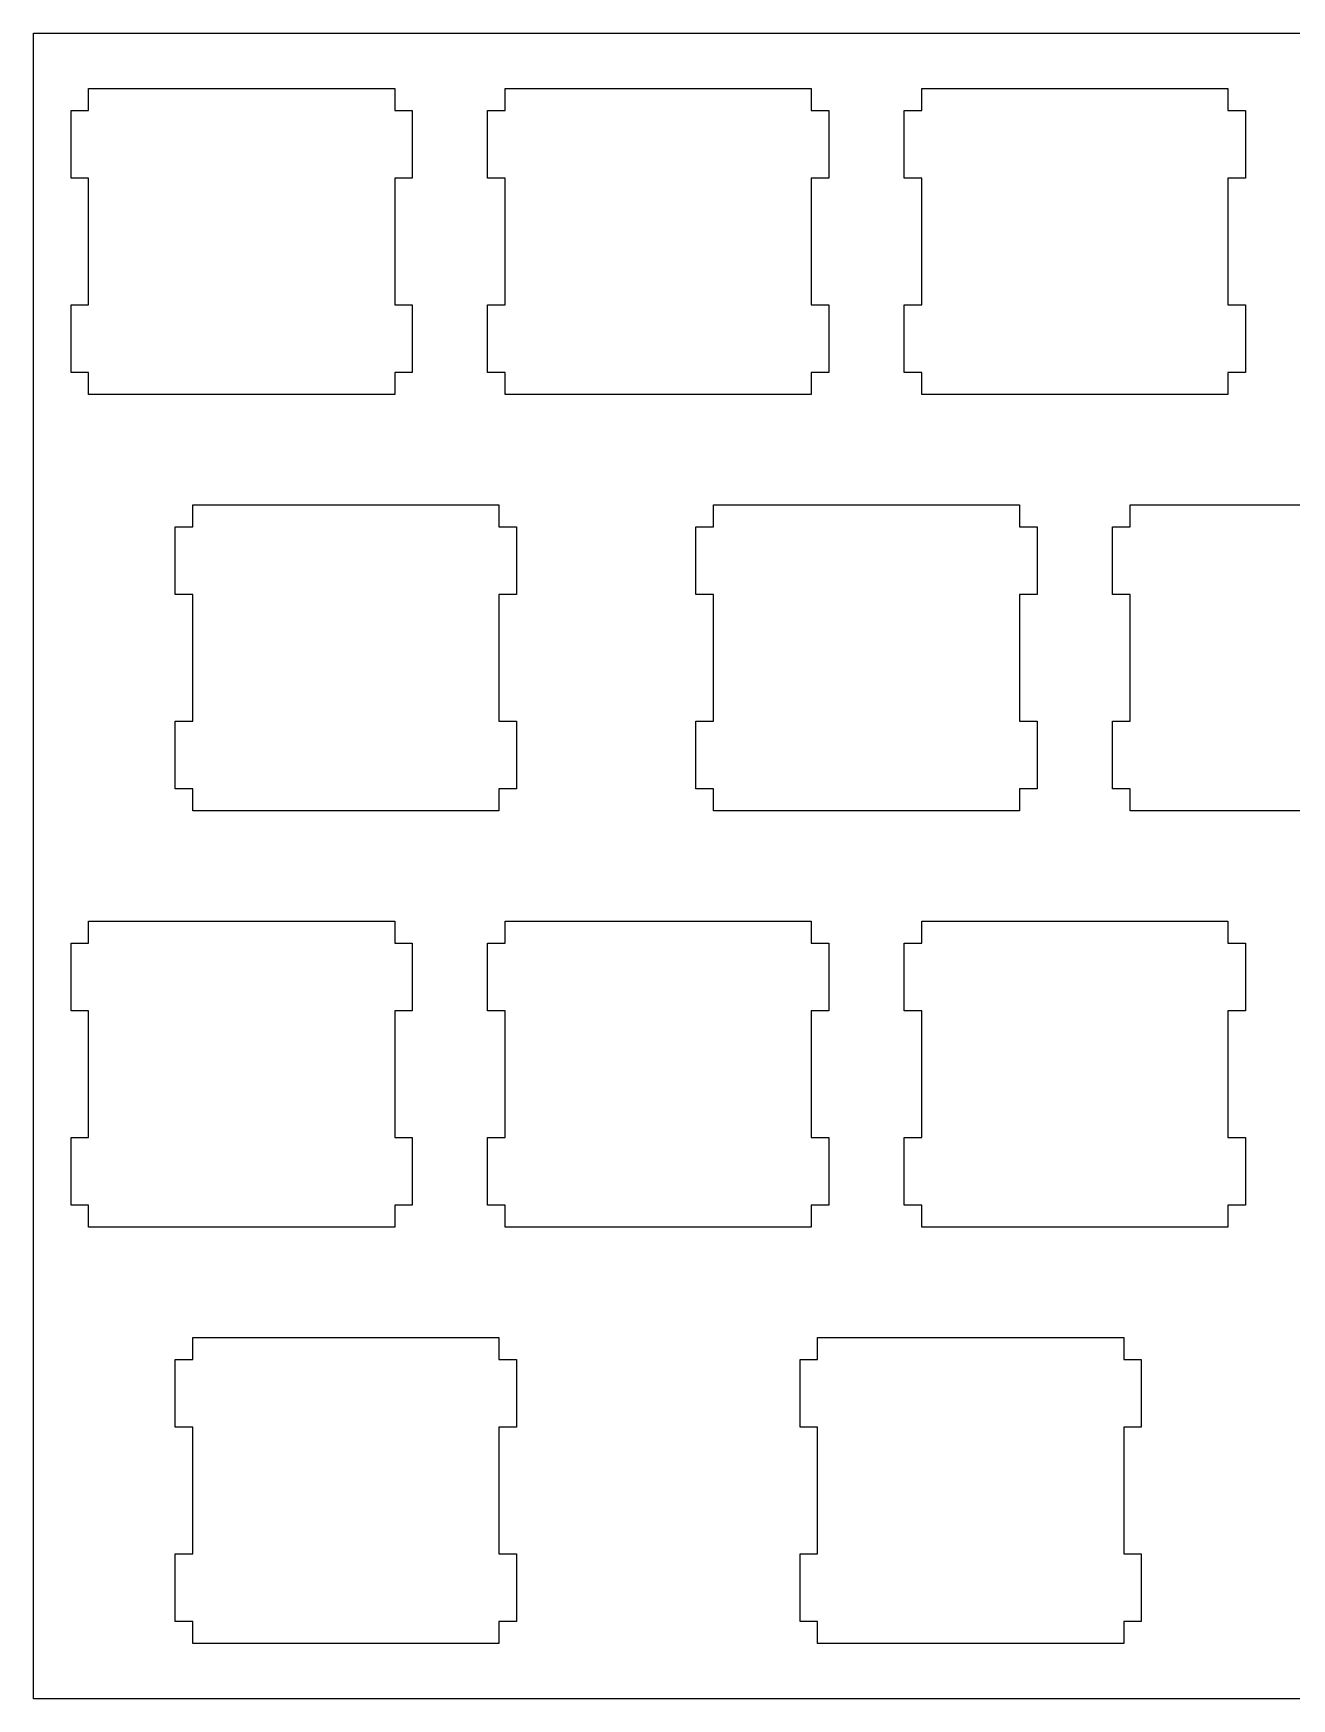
# Model space of a CAD drawing. Header units: inches. Extents: x 186 to 415, y 149 to 226.
# Drawn here: x 186.2 to 243.7, y 149.4 to 225.6 of the extents above; entities that cross this region are included whole.
import ezdxf

# ---------------------------------------------------------------- set-up
doc = ezdxf.new("R2010")
doc.units = ezdxf.units.IN
doc.header["$MEASUREMENT"] = 0

# ---------------------------------------------------------------- blocks, each defined once
blk = doc.blocks.new('block 2')
at = {"color": 7, "lineweight": 25}
blk.add_lwpolyline([(186.2, 225.6), (414.8, 225.6)], dxfattribs=at)
blk = doc.blocks.new('block 4')
at = {"color": 7, "lineweight": 25}
blk.add_lwpolyline([(414.8, 149.4), (186.2, 149.4)], dxfattribs=at)
blk = doc.blocks.new('block 5')
at = {"color": 7, "lineweight": 25}
blk.add_lwpolyline([(186.2, 149.4), (186.2, 225.6)], dxfattribs=at)
blk = doc.blocks.new('block 6')
at = {"color": 7, "lineweight": 25}
blk.add_lwpolyline([(202.726, 210.075), (202.726, 209.075)], dxfattribs=at)
blk = doc.blocks.new('block 7')
at = {"color": 7, "lineweight": 25}
blk.add_lwpolyline([(202.726, 209.075), (188.725, 209.075)], dxfattribs=at)
blk = doc.blocks.new('block 8')
at = {"color": 7, "lineweight": 25}
blk.add_lwpolyline([(188.725, 209.075), (188.725, 210.075)], dxfattribs=at)
blk = doc.blocks.new('block 9')
at = {"color": 7, "lineweight": 25}
blk.add_lwpolyline([(188.725, 210.075), (187.925, 210.075)], dxfattribs=at)
blk = doc.blocks.new('block 10')
at = {"color": 7, "lineweight": 25}
blk.add_lwpolyline([(187.925, 210.075), (187.925, 213.176)], dxfattribs=at)
blk = doc.blocks.new('block 11')
at = {"color": 7, "lineweight": 25}
blk.add_lwpolyline([(187.925, 213.176), (188.725, 213.176)], dxfattribs=at)
blk = doc.blocks.new('block 12')
at = {"color": 7, "lineweight": 25}
blk.add_lwpolyline([(188.725, 213.176), (188.725, 218.975)], dxfattribs=at)
blk = doc.blocks.new('block 13')
at = {"color": 7, "lineweight": 25}
blk.add_lwpolyline([(188.725, 218.975), (187.925, 218.975)], dxfattribs=at)
blk = doc.blocks.new('block 14')
at = {"color": 7, "lineweight": 25}
blk.add_lwpolyline([(187.925, 218.975), (187.925, 222.075)], dxfattribs=at)
blk = doc.blocks.new('block 15')
at = {"color": 7, "lineweight": 25}
blk.add_lwpolyline([(187.925, 222.075), (188.725, 222.075)], dxfattribs=at)
blk = doc.blocks.new('block 16')
at = {"color": 7, "lineweight": 25}
blk.add_lwpolyline([(188.725, 222.075), (188.725, 223.076)], dxfattribs=at)
blk = doc.blocks.new('block 17')
at = {"color": 7, "lineweight": 25}
blk.add_lwpolyline([(188.725, 223.076), (202.726, 223.076)], dxfattribs=at)
blk = doc.blocks.new('block 18')
at = {"color": 7, "lineweight": 25}
blk.add_lwpolyline([(202.726, 223.076), (202.726, 222.075)], dxfattribs=at)
blk = doc.blocks.new('block 19')
at = {"color": 7, "lineweight": 25}
blk.add_lwpolyline([(202.726, 222.075), (203.524, 222.075)], dxfattribs=at)
blk = doc.blocks.new('block 20')
at = {"color": 7, "lineweight": 25}
blk.add_lwpolyline([(203.524, 222.075), (203.524, 218.975)], dxfattribs=at)
blk = doc.blocks.new('block 21')
at = {"color": 7, "lineweight": 25}
blk.add_lwpolyline([(203.524, 218.975), (202.726, 218.975)], dxfattribs=at)
blk = doc.blocks.new('block 22')
at = {"color": 7, "lineweight": 25}
blk.add_lwpolyline([(202.726, 218.975), (202.726, 213.176)], dxfattribs=at)
blk = doc.blocks.new('block 23')
at = {"color": 7, "lineweight": 25}
blk.add_lwpolyline([(202.726, 213.176), (203.524, 213.176)], dxfattribs=at)
blk = doc.blocks.new('block 24')
at = {"color": 7, "lineweight": 25}
blk.add_lwpolyline([(203.524, 213.176), (203.524, 210.075)], dxfattribs=at)
blk = doc.blocks.new('block 25')
at = {"color": 7, "lineweight": 25}
blk.add_lwpolyline([(203.524, 210.075), (202.726, 210.075)], dxfattribs=at)
blk = doc.blocks.new('block 26')
at = {"color": 7, "lineweight": 25}
blk.add_lwpolyline([(202.726, 171.975), (202.726, 170.975)], dxfattribs=at)
blk = doc.blocks.new('block 27')
at = {"color": 7, "lineweight": 25}
blk.add_lwpolyline([(202.726, 170.975), (188.725, 170.975)], dxfattribs=at)
blk = doc.blocks.new('block 28')
at = {"color": 7, "lineweight": 25}
blk.add_lwpolyline([(188.725, 170.975), (188.725, 171.975)], dxfattribs=at)
blk = doc.blocks.new('block 29')
at = {"color": 7, "lineweight": 25}
blk.add_lwpolyline([(188.725, 171.975), (187.925, 171.975)], dxfattribs=at)
blk = doc.blocks.new('block 30')
at = {"color": 7, "lineweight": 25}
blk.add_lwpolyline([(187.925, 171.975), (187.925, 175.075)], dxfattribs=at)
blk = doc.blocks.new('block 31')
at = {"color": 7, "lineweight": 25}
blk.add_lwpolyline([(187.925, 175.075), (188.725, 175.075)], dxfattribs=at)
blk = doc.blocks.new('block 32')
at = {"color": 7, "lineweight": 25}
blk.add_lwpolyline([(188.725, 175.075), (188.725, 180.874)], dxfattribs=at)
blk = doc.blocks.new('block 33')
at = {"color": 7, "lineweight": 25}
blk.add_lwpolyline([(188.725, 180.874), (187.925, 180.874)], dxfattribs=at)
blk = doc.blocks.new('block 34')
at = {"color": 7, "lineweight": 25}
blk.add_lwpolyline([(187.925, 180.874), (187.925, 183.975)], dxfattribs=at)
blk = doc.blocks.new('block 35')
at = {"color": 7, "lineweight": 25}
blk.add_lwpolyline([(187.925, 183.975), (188.725, 183.975)], dxfattribs=at)
blk = doc.blocks.new('block 36')
at = {"color": 7, "lineweight": 25}
blk.add_lwpolyline([(188.725, 183.975), (188.725, 184.976)], dxfattribs=at)
blk = doc.blocks.new('block 37')
at = {"color": 7, "lineweight": 25}
blk.add_lwpolyline([(188.725, 184.976), (202.726, 184.976)], dxfattribs=at)
blk = doc.blocks.new('block 38')
at = {"color": 7, "lineweight": 25}
blk.add_lwpolyline([(202.726, 184.976), (202.726, 183.975)], dxfattribs=at)
blk = doc.blocks.new('block 39')
at = {"color": 7, "lineweight": 25}
blk.add_lwpolyline([(202.726, 183.975), (203.524, 183.975)], dxfattribs=at)
blk = doc.blocks.new('block 40')
at = {"color": 7, "lineweight": 25}
blk.add_lwpolyline([(203.524, 183.975), (203.524, 180.874)], dxfattribs=at)
blk = doc.blocks.new('block 41')
at = {"color": 7, "lineweight": 25}
blk.add_lwpolyline([(203.524, 180.874), (202.726, 180.874)], dxfattribs=at)
blk = doc.blocks.new('block 42')
at = {"color": 7, "lineweight": 25}
blk.add_lwpolyline([(202.726, 180.874), (202.726, 175.075)], dxfattribs=at)
blk = doc.blocks.new('block 43')
at = {"color": 7, "lineweight": 25}
blk.add_lwpolyline([(202.726, 175.075), (203.524, 175.075)], dxfattribs=at)
blk = doc.blocks.new('block 44')
at = {"color": 7, "lineweight": 25}
blk.add_lwpolyline([(203.524, 175.075), (203.524, 171.975)], dxfattribs=at)
blk = doc.blocks.new('block 45')
at = {"color": 7, "lineweight": 25}
blk.add_lwpolyline([(203.524, 171.975), (202.726, 171.975)], dxfattribs=at)
blk = doc.blocks.new('block 46')
at = {"color": 7, "lineweight": 25}
blk.add_lwpolyline([(207.488, 191.025), (207.488, 190.025)], dxfattribs=at)
blk = doc.blocks.new('block 47')
at = {"color": 7, "lineweight": 25}
blk.add_lwpolyline([(207.488, 190.025), (193.488, 190.025)], dxfattribs=at)
blk = doc.blocks.new('block 48')
at = {"color": 7, "lineweight": 25}
blk.add_lwpolyline([(193.488, 190.025), (193.488, 191.025)], dxfattribs=at)
blk = doc.blocks.new('block 49')
at = {"color": 7, "lineweight": 25}
blk.add_lwpolyline([(193.488, 191.025), (192.687, 191.025)], dxfattribs=at)
blk = doc.blocks.new('block 50')
at = {"color": 7, "lineweight": 25}
blk.add_lwpolyline([(192.687, 191.025), (192.687, 194.126)], dxfattribs=at)
blk = doc.blocks.new('block 51')
at = {"color": 7, "lineweight": 25}
blk.add_lwpolyline([(192.687, 194.126), (193.488, 194.126)], dxfattribs=at)
blk = doc.blocks.new('block 52')
at = {"color": 7, "lineweight": 25}
blk.add_lwpolyline([(193.488, 194.126), (193.488, 199.924)], dxfattribs=at)
blk = doc.blocks.new('block 53')
at = {"color": 7, "lineweight": 25}
blk.add_lwpolyline([(193.488, 199.924), (192.687, 199.924)], dxfattribs=at)
blk = doc.blocks.new('block 54')
at = {"color": 7, "lineweight": 25}
blk.add_lwpolyline([(192.687, 199.924), (192.687, 203.025)], dxfattribs=at)
blk = doc.blocks.new('block 55')
at = {"color": 7, "lineweight": 25}
blk.add_lwpolyline([(192.687, 203.025), (193.488, 203.025)], dxfattribs=at)
blk = doc.blocks.new('block 56')
at = {"color": 7, "lineweight": 25}
blk.add_lwpolyline([(193.488, 203.025), (193.488, 204.025)], dxfattribs=at)
blk = doc.blocks.new('block 57')
at = {"color": 7, "lineweight": 25}
blk.add_lwpolyline([(193.488, 204.025), (207.488, 204.025)], dxfattribs=at)
blk = doc.blocks.new('block 58')
at = {"color": 7, "lineweight": 25}
blk.add_lwpolyline([(207.488, 204.025), (207.488, 203.025)], dxfattribs=at)
blk = doc.blocks.new('block 59')
at = {"color": 7, "lineweight": 25}
blk.add_lwpolyline([(207.488, 203.025), (208.289, 203.025)], dxfattribs=at)
blk = doc.blocks.new('block 60')
at = {"color": 7, "lineweight": 25}
blk.add_lwpolyline([(208.289, 203.025), (208.289, 199.924)], dxfattribs=at)
blk = doc.blocks.new('block 61')
at = {"color": 7, "lineweight": 25}
blk.add_lwpolyline([(208.289, 199.924), (207.488, 199.924)], dxfattribs=at)
blk = doc.blocks.new('block 62')
at = {"color": 7, "lineweight": 25}
blk.add_lwpolyline([(207.488, 199.924), (207.488, 194.126)], dxfattribs=at)
blk = doc.blocks.new('block 63')
at = {"color": 7, "lineweight": 25}
blk.add_lwpolyline([(207.488, 194.126), (208.289, 194.126)], dxfattribs=at)
blk = doc.blocks.new('block 64')
at = {"color": 7, "lineweight": 25}
blk.add_lwpolyline([(208.289, 194.126), (208.289, 191.025)], dxfattribs=at)
blk = doc.blocks.new('block 65')
at = {"color": 7, "lineweight": 25}
blk.add_lwpolyline([(208.289, 191.025), (207.488, 191.025)], dxfattribs=at)
blk = doc.blocks.new('block 66')
at = {"color": 7, "lineweight": 25}
blk.add_lwpolyline([(207.488, 152.925), (207.488, 151.925)], dxfattribs=at)
blk = doc.blocks.new('block 67')
at = {"color": 7, "lineweight": 25}
blk.add_lwpolyline([(207.488, 151.925), (193.488, 151.925)], dxfattribs=at)
blk = doc.blocks.new('block 68')
at = {"color": 7, "lineweight": 25}
blk.add_lwpolyline([(193.488, 151.925), (193.488, 152.925)], dxfattribs=at)
blk = doc.blocks.new('block 69')
at = {"color": 7, "lineweight": 25}
blk.add_lwpolyline([(193.488, 152.925), (192.687, 152.925)], dxfattribs=at)
blk = doc.blocks.new('block 70')
at = {"color": 7, "lineweight": 25}
blk.add_lwpolyline([(192.687, 152.925), (192.687, 156.025)], dxfattribs=at)
blk = doc.blocks.new('block 71')
at = {"color": 7, "lineweight": 25}
blk.add_lwpolyline([(192.687, 156.025), (193.488, 156.025)], dxfattribs=at)
blk = doc.blocks.new('block 72')
at = {"color": 7, "lineweight": 25}
blk.add_lwpolyline([(193.488, 156.025), (193.488, 161.824)], dxfattribs=at)
blk = doc.blocks.new('block 73')
at = {"color": 7, "lineweight": 25}
blk.add_lwpolyline([(193.488, 161.824), (192.687, 161.824)], dxfattribs=at)
blk = doc.blocks.new('block 74')
at = {"color": 7, "lineweight": 25}
blk.add_lwpolyline([(192.687, 161.824), (192.687, 164.925)], dxfattribs=at)
blk = doc.blocks.new('block 75')
at = {"color": 7, "lineweight": 25}
blk.add_lwpolyline([(192.687, 164.925), (193.488, 164.925)], dxfattribs=at)
blk = doc.blocks.new('block 76')
at = {"color": 7, "lineweight": 25}
blk.add_lwpolyline([(193.488, 164.925), (193.488, 165.926)], dxfattribs=at)
blk = doc.blocks.new('block 77')
at = {"color": 7, "lineweight": 25}
blk.add_lwpolyline([(193.488, 165.926), (207.488, 165.926)], dxfattribs=at)
blk = doc.blocks.new('block 78')
at = {"color": 7, "lineweight": 25}
blk.add_lwpolyline([(207.488, 165.926), (207.488, 164.925)], dxfattribs=at)
blk = doc.blocks.new('block 79')
at = {"color": 7, "lineweight": 25}
blk.add_lwpolyline([(207.488, 164.925), (208.289, 164.925)], dxfattribs=at)
blk = doc.blocks.new('block 80')
at = {"color": 7, "lineweight": 25}
blk.add_lwpolyline([(208.289, 164.925), (208.289, 161.824)], dxfattribs=at)
blk = doc.blocks.new('block 81')
at = {"color": 7, "lineweight": 25}
blk.add_lwpolyline([(208.289, 161.824), (207.488, 161.824)], dxfattribs=at)
blk = doc.blocks.new('block 82')
at = {"color": 7, "lineweight": 25}
blk.add_lwpolyline([(207.488, 161.824), (207.488, 156.025)], dxfattribs=at)
blk = doc.blocks.new('block 83')
at = {"color": 7, "lineweight": 25}
blk.add_lwpolyline([(207.488, 156.025), (208.289, 156.025)], dxfattribs=at)
blk = doc.blocks.new('block 84')
at = {"color": 7, "lineweight": 25}
blk.add_lwpolyline([(208.289, 156.025), (208.289, 152.925)], dxfattribs=at)
blk = doc.blocks.new('block 85')
at = {"color": 7, "lineweight": 25}
blk.add_lwpolyline([(208.289, 152.925), (207.488, 152.925)], dxfattribs=at)
blk = doc.blocks.new('block 86')
at = {"color": 7, "lineweight": 25}
blk.add_lwpolyline([(221.775, 210.075), (221.775, 209.075)], dxfattribs=at)
blk = doc.blocks.new('block 87')
at = {"color": 7, "lineweight": 25}
blk.add_lwpolyline([(221.775, 209.075), (207.774, 209.075)], dxfattribs=at)
blk = doc.blocks.new('block 88')
at = {"color": 7, "lineweight": 25}
blk.add_lwpolyline([(207.774, 209.075), (207.774, 210.075)], dxfattribs=at)
blk = doc.blocks.new('block 89')
at = {"color": 7, "lineweight": 25}
blk.add_lwpolyline([(207.774, 210.075), (206.975, 210.075)], dxfattribs=at)
blk = doc.blocks.new('block 90')
at = {"color": 7, "lineweight": 25}
blk.add_lwpolyline([(206.975, 210.075), (206.975, 213.176)], dxfattribs=at)
blk = doc.blocks.new('block 91')
at = {"color": 7, "lineweight": 25}
blk.add_lwpolyline([(206.975, 213.176), (207.774, 213.176)], dxfattribs=at)
blk = doc.blocks.new('block 92')
at = {"color": 7, "lineweight": 25}
blk.add_lwpolyline([(207.774, 213.176), (207.774, 218.975)], dxfattribs=at)
blk = doc.blocks.new('block 93')
at = {"color": 7, "lineweight": 25}
blk.add_lwpolyline([(207.774, 218.975), (206.975, 218.975)], dxfattribs=at)
blk = doc.blocks.new('block 94')
at = {"color": 7, "lineweight": 25}
blk.add_lwpolyline([(206.975, 218.975), (206.975, 222.075)], dxfattribs=at)
blk = doc.blocks.new('block 95')
at = {"color": 7, "lineweight": 25}
blk.add_lwpolyline([(206.975, 222.075), (207.774, 222.075)], dxfattribs=at)
blk = doc.blocks.new('block 96')
at = {"color": 7, "lineweight": 25}
blk.add_lwpolyline([(207.774, 222.075), (207.774, 223.076)], dxfattribs=at)
blk = doc.blocks.new('block 97')
at = {"color": 7, "lineweight": 25}
blk.add_lwpolyline([(207.774, 223.076), (221.775, 223.076)], dxfattribs=at)
blk = doc.blocks.new('block 98')
at = {"color": 7, "lineweight": 25}
blk.add_lwpolyline([(221.775, 223.076), (221.775, 222.075)], dxfattribs=at)
blk = doc.blocks.new('block 99')
at = {"color": 7, "lineweight": 25}
blk.add_lwpolyline([(221.775, 222.075), (222.575, 222.075)], dxfattribs=at)
blk = doc.blocks.new('block 100')
at = {"color": 7, "lineweight": 25}
blk.add_lwpolyline([(222.575, 222.075), (222.575, 218.975)], dxfattribs=at)
blk = doc.blocks.new('block 101')
at = {"color": 7, "lineweight": 25}
blk.add_lwpolyline([(222.575, 218.975), (221.775, 218.975)], dxfattribs=at)
blk = doc.blocks.new('block 102')
at = {"color": 7, "lineweight": 25}
blk.add_lwpolyline([(221.775, 218.975), (221.775, 213.176)], dxfattribs=at)
blk = doc.blocks.new('block 103')
at = {"color": 7, "lineweight": 25}
blk.add_lwpolyline([(221.775, 213.176), (222.575, 213.176)], dxfattribs=at)
blk = doc.blocks.new('block 104')
at = {"color": 7, "lineweight": 25}
blk.add_lwpolyline([(222.575, 213.176), (222.575, 210.075)], dxfattribs=at)
blk = doc.blocks.new('block 105')
at = {"color": 7, "lineweight": 25}
blk.add_lwpolyline([(222.575, 210.075), (221.775, 210.075)], dxfattribs=at)
blk = doc.blocks.new('block 106')
at = {"color": 7, "lineweight": 25}
blk.add_lwpolyline([(221.775, 171.975), (221.775, 170.975)], dxfattribs=at)
blk = doc.blocks.new('block 107')
at = {"color": 7, "lineweight": 25}
blk.add_lwpolyline([(221.775, 170.975), (207.774, 170.975)], dxfattribs=at)
blk = doc.blocks.new('block 108')
at = {"color": 7, "lineweight": 25}
blk.add_lwpolyline([(207.774, 170.975), (207.774, 171.975)], dxfattribs=at)
blk = doc.blocks.new('block 109')
at = {"color": 7, "lineweight": 25}
blk.add_lwpolyline([(207.774, 171.975), (206.975, 171.975)], dxfattribs=at)
blk = doc.blocks.new('block 110')
at = {"color": 7, "lineweight": 25}
blk.add_lwpolyline([(206.975, 171.975), (206.975, 175.075)], dxfattribs=at)
blk = doc.blocks.new('block 111')
at = {"color": 7, "lineweight": 25}
blk.add_lwpolyline([(206.975, 175.075), (207.774, 175.075)], dxfattribs=at)
blk = doc.blocks.new('block 112')
at = {"color": 7, "lineweight": 25}
blk.add_lwpolyline([(207.774, 175.075), (207.774, 180.874)], dxfattribs=at)
blk = doc.blocks.new('block 113')
at = {"color": 7, "lineweight": 25}
blk.add_lwpolyline([(207.774, 180.874), (206.975, 180.874)], dxfattribs=at)
blk = doc.blocks.new('block 114')
at = {"color": 7, "lineweight": 25}
blk.add_lwpolyline([(206.975, 180.874), (206.975, 183.975)], dxfattribs=at)
blk = doc.blocks.new('block 115')
at = {"color": 7, "lineweight": 25}
blk.add_lwpolyline([(206.975, 183.975), (207.774, 183.975)], dxfattribs=at)
blk = doc.blocks.new('block 116')
at = {"color": 7, "lineweight": 25}
blk.add_lwpolyline([(207.774, 183.975), (207.774, 184.976)], dxfattribs=at)
blk = doc.blocks.new('block 117')
at = {"color": 7, "lineweight": 25}
blk.add_lwpolyline([(207.774, 184.976), (221.775, 184.976)], dxfattribs=at)
blk = doc.blocks.new('block 118')
at = {"color": 7, "lineweight": 25}
blk.add_lwpolyline([(221.775, 184.976), (221.775, 183.975)], dxfattribs=at)
blk = doc.blocks.new('block 119')
at = {"color": 7, "lineweight": 25}
blk.add_lwpolyline([(221.775, 183.975), (222.575, 183.975)], dxfattribs=at)
blk = doc.blocks.new('block 120')
at = {"color": 7, "lineweight": 25}
blk.add_lwpolyline([(222.575, 183.975), (222.575, 180.874)], dxfattribs=at)
blk = doc.blocks.new('block 121')
at = {"color": 7, "lineweight": 25}
blk.add_lwpolyline([(222.575, 180.874), (221.775, 180.874)], dxfattribs=at)
blk = doc.blocks.new('block 122')
at = {"color": 7, "lineweight": 25}
blk.add_lwpolyline([(221.775, 180.874), (221.775, 175.075)], dxfattribs=at)
blk = doc.blocks.new('block 123')
at = {"color": 7, "lineweight": 25}
blk.add_lwpolyline([(221.775, 175.075), (222.575, 175.075)], dxfattribs=at)
blk = doc.blocks.new('block 124')
at = {"color": 7, "lineweight": 25}
blk.add_lwpolyline([(222.575, 175.075), (222.575, 171.975)], dxfattribs=at)
blk = doc.blocks.new('block 125')
at = {"color": 7, "lineweight": 25}
blk.add_lwpolyline([(222.575, 171.975), (221.775, 171.975)], dxfattribs=at)
blk = doc.blocks.new('block 126')
at = {"color": 7, "lineweight": 25}
blk.add_lwpolyline([(231.3, 191.025), (231.3, 190.025)], dxfattribs=at)
blk = doc.blocks.new('block 127')
at = {"color": 7, "lineweight": 25}
blk.add_lwpolyline([(231.3, 190.025), (217.299, 190.025)], dxfattribs=at)
blk = doc.blocks.new('block 128')
at = {"color": 7, "lineweight": 25}
blk.add_lwpolyline([(217.299, 190.025), (217.299, 191.025)], dxfattribs=at)
blk = doc.blocks.new('block 129')
at = {"color": 7, "lineweight": 25}
blk.add_lwpolyline([(217.299, 191.025), (216.5, 191.025)], dxfattribs=at)
blk = doc.blocks.new('block 130')
at = {"color": 7, "lineweight": 25}
blk.add_lwpolyline([(216.5, 191.025), (216.5, 194.126)], dxfattribs=at)
blk = doc.blocks.new('block 131')
at = {"color": 7, "lineweight": 25}
blk.add_lwpolyline([(216.5, 194.126), (217.299, 194.126)], dxfattribs=at)
blk = doc.blocks.new('block 132')
at = {"color": 7, "lineweight": 25}
blk.add_lwpolyline([(217.299, 194.126), (217.299, 199.924)], dxfattribs=at)
blk = doc.blocks.new('block 133')
at = {"color": 7, "lineweight": 25}
blk.add_lwpolyline([(217.299, 199.924), (216.5, 199.924)], dxfattribs=at)
blk = doc.blocks.new('block 134')
at = {"color": 7, "lineweight": 25}
blk.add_lwpolyline([(216.5, 199.924), (216.5, 203.025)], dxfattribs=at)
blk = doc.blocks.new('block 135')
at = {"color": 7, "lineweight": 25}
blk.add_lwpolyline([(216.5, 203.025), (217.299, 203.025)], dxfattribs=at)
blk = doc.blocks.new('block 136')
at = {"color": 7, "lineweight": 25}
blk.add_lwpolyline([(217.299, 203.025), (217.299, 204.025)], dxfattribs=at)
blk = doc.blocks.new('block 137')
at = {"color": 7, "lineweight": 25}
blk.add_lwpolyline([(217.299, 204.025), (231.3, 204.025)], dxfattribs=at)
blk = doc.blocks.new('block 138')
at = {"color": 7, "lineweight": 25}
blk.add_lwpolyline([(231.3, 204.025), (231.3, 203.025)], dxfattribs=at)
blk = doc.blocks.new('block 139')
at = {"color": 7, "lineweight": 25}
blk.add_lwpolyline([(231.3, 203.025), (232.1, 203.025)], dxfattribs=at)
blk = doc.blocks.new('block 140')
at = {"color": 7, "lineweight": 25}
blk.add_lwpolyline([(232.1, 203.025), (232.1, 199.924)], dxfattribs=at)
blk = doc.blocks.new('block 141')
at = {"color": 7, "lineweight": 25}
blk.add_lwpolyline([(232.1, 199.924), (231.3, 199.924)], dxfattribs=at)
blk = doc.blocks.new('block 142')
at = {"color": 7, "lineweight": 25}
blk.add_lwpolyline([(231.3, 199.924), (231.3, 194.126)], dxfattribs=at)
blk = doc.blocks.new('block 143')
at = {"color": 7, "lineweight": 25}
blk.add_lwpolyline([(231.3, 194.126), (232.1, 194.126)], dxfattribs=at)
blk = doc.blocks.new('block 144')
at = {"color": 7, "lineweight": 25}
blk.add_lwpolyline([(232.1, 194.126), (232.1, 191.025)], dxfattribs=at)
blk = doc.blocks.new('block 145')
at = {"color": 7, "lineweight": 25}
blk.add_lwpolyline([(232.1, 191.025), (231.3, 191.025)], dxfattribs=at)
blk = doc.blocks.new('block 146')
at = {"color": 7, "lineweight": 25}
blk.add_lwpolyline([(236.062, 152.925), (236.062, 151.925)], dxfattribs=at)
blk = doc.blocks.new('block 147')
at = {"color": 7, "lineweight": 25}
blk.add_lwpolyline([(236.062, 151.925), (222.063, 151.925)], dxfattribs=at)
blk = doc.blocks.new('block 148')
at = {"color": 7, "lineweight": 25}
blk.add_lwpolyline([(222.063, 151.925), (222.063, 152.925)], dxfattribs=at)
blk = doc.blocks.new('block 149')
at = {"color": 7, "lineweight": 25}
blk.add_lwpolyline([(222.063, 152.925), (221.263, 152.925)], dxfattribs=at)
blk = doc.blocks.new('block 150')
at = {"color": 7, "lineweight": 25}
blk.add_lwpolyline([(221.263, 152.925), (221.263, 156.025)], dxfattribs=at)
blk = doc.blocks.new('block 151')
at = {"color": 7, "lineweight": 25}
blk.add_lwpolyline([(221.263, 156.025), (222.063, 156.025)], dxfattribs=at)
blk = doc.blocks.new('block 152')
at = {"color": 7, "lineweight": 25}
blk.add_lwpolyline([(222.063, 156.025), (222.063, 161.824)], dxfattribs=at)
blk = doc.blocks.new('block 153')
at = {"color": 7, "lineweight": 25}
blk.add_lwpolyline([(222.063, 161.824), (221.263, 161.824)], dxfattribs=at)
blk = doc.blocks.new('block 154')
at = {"color": 7, "lineweight": 25}
blk.add_lwpolyline([(221.263, 161.824), (221.263, 164.925)], dxfattribs=at)
blk = doc.blocks.new('block 155')
at = {"color": 7, "lineweight": 25}
blk.add_lwpolyline([(221.263, 164.925), (222.063, 164.925)], dxfattribs=at)
blk = doc.blocks.new('block 156')
at = {"color": 7, "lineweight": 25}
blk.add_lwpolyline([(222.063, 164.925), (222.063, 165.926)], dxfattribs=at)
blk = doc.blocks.new('block 157')
at = {"color": 7, "lineweight": 25}
blk.add_lwpolyline([(222.063, 165.926), (236.062, 165.926)], dxfattribs=at)
blk = doc.blocks.new('block 158')
at = {"color": 7, "lineweight": 25}
blk.add_lwpolyline([(236.062, 165.926), (236.062, 164.925)], dxfattribs=at)
blk = doc.blocks.new('block 159')
at = {"color": 7, "lineweight": 25}
blk.add_lwpolyline([(236.062, 164.925), (236.863, 164.925)], dxfattribs=at)
blk = doc.blocks.new('block 160')
at = {"color": 7, "lineweight": 25}
blk.add_lwpolyline([(236.863, 164.925), (236.863, 161.824)], dxfattribs=at)
blk = doc.blocks.new('block 161')
at = {"color": 7, "lineweight": 25}
blk.add_lwpolyline([(236.863, 161.824), (236.062, 161.824)], dxfattribs=at)
blk = doc.blocks.new('block 162')
at = {"color": 7, "lineweight": 25}
blk.add_lwpolyline([(236.062, 161.824), (236.062, 156.025)], dxfattribs=at)
blk = doc.blocks.new('block 163')
at = {"color": 7, "lineweight": 25}
blk.add_lwpolyline([(236.062, 156.025), (236.863, 156.025)], dxfattribs=at)
blk = doc.blocks.new('block 164')
at = {"color": 7, "lineweight": 25}
blk.add_lwpolyline([(236.863, 156.025), (236.863, 152.925)], dxfattribs=at)
blk = doc.blocks.new('block 165')
at = {"color": 7, "lineweight": 25}
blk.add_lwpolyline([(236.863, 152.925), (236.062, 152.925)], dxfattribs=at)
blk = doc.blocks.new('block 166')
at = {"color": 7, "lineweight": 25}
blk.add_lwpolyline([(240.825, 210.075), (240.825, 209.075)], dxfattribs=at)
blk = doc.blocks.new('block 167')
at = {"color": 7, "lineweight": 25}
blk.add_lwpolyline([(240.825, 209.075), (226.824, 209.075)], dxfattribs=at)
blk = doc.blocks.new('block 168')
at = {"color": 7, "lineweight": 25}
blk.add_lwpolyline([(226.824, 209.075), (226.824, 210.075)], dxfattribs=at)
blk = doc.blocks.new('block 169')
at = {"color": 7, "lineweight": 25}
blk.add_lwpolyline([(226.824, 210.075), (226.025, 210.075)], dxfattribs=at)
blk = doc.blocks.new('block 170')
at = {"color": 7, "lineweight": 25}
blk.add_lwpolyline([(226.025, 210.075), (226.025, 213.176)], dxfattribs=at)
blk = doc.blocks.new('block 171')
at = {"color": 7, "lineweight": 25}
blk.add_lwpolyline([(226.025, 213.176), (226.824, 213.176)], dxfattribs=at)
blk = doc.blocks.new('block 172')
at = {"color": 7, "lineweight": 25}
blk.add_lwpolyline([(226.824, 213.176), (226.824, 218.975)], dxfattribs=at)
blk = doc.blocks.new('block 173')
at = {"color": 7, "lineweight": 25}
blk.add_lwpolyline([(226.824, 218.975), (226.025, 218.975)], dxfattribs=at)
blk = doc.blocks.new('block 174')
at = {"color": 7, "lineweight": 25}
blk.add_lwpolyline([(226.025, 218.975), (226.025, 222.075)], dxfattribs=at)
blk = doc.blocks.new('block 175')
at = {"color": 7, "lineweight": 25}
blk.add_lwpolyline([(226.025, 222.075), (226.824, 222.075)], dxfattribs=at)
blk = doc.blocks.new('block 176')
at = {"color": 7, "lineweight": 25}
blk.add_lwpolyline([(226.824, 222.075), (226.824, 223.076)], dxfattribs=at)
blk = doc.blocks.new('block 177')
at = {"color": 7, "lineweight": 25}
blk.add_lwpolyline([(226.824, 223.076), (240.825, 223.076)], dxfattribs=at)
blk = doc.blocks.new('block 178')
at = {"color": 7, "lineweight": 25}
blk.add_lwpolyline([(240.825, 223.076), (240.825, 222.075)], dxfattribs=at)
blk = doc.blocks.new('block 179')
at = {"color": 7, "lineweight": 25}
blk.add_lwpolyline([(240.825, 222.075), (241.625, 222.075)], dxfattribs=at)
blk = doc.blocks.new('block 180')
at = {"color": 7, "lineweight": 25}
blk.add_lwpolyline([(241.625, 222.075), (241.625, 218.975)], dxfattribs=at)
blk = doc.blocks.new('block 181')
at = {"color": 7, "lineweight": 25}
blk.add_lwpolyline([(241.625, 218.975), (240.825, 218.975)], dxfattribs=at)
blk = doc.blocks.new('block 182')
at = {"color": 7, "lineweight": 25}
blk.add_lwpolyline([(240.825, 218.975), (240.825, 213.176)], dxfattribs=at)
blk = doc.blocks.new('block 183')
at = {"color": 7, "lineweight": 25}
blk.add_lwpolyline([(240.825, 213.176), (241.625, 213.176)], dxfattribs=at)
blk = doc.blocks.new('block 184')
at = {"color": 7, "lineweight": 25}
blk.add_lwpolyline([(241.625, 213.176), (241.625, 210.075)], dxfattribs=at)
blk = doc.blocks.new('block 185')
at = {"color": 7, "lineweight": 25}
blk.add_lwpolyline([(241.625, 210.075), (240.825, 210.075)], dxfattribs=at)
blk = doc.blocks.new('block 186')
at = {"color": 7, "lineweight": 25}
blk.add_lwpolyline([(240.825, 171.975), (240.825, 170.975)], dxfattribs=at)
blk = doc.blocks.new('block 187')
at = {"color": 7, "lineweight": 25}
blk.add_lwpolyline([(240.825, 170.975), (226.824, 170.975)], dxfattribs=at)
blk = doc.blocks.new('block 188')
at = {"color": 7, "lineweight": 25}
blk.add_lwpolyline([(226.824, 170.975), (226.824, 171.975)], dxfattribs=at)
blk = doc.blocks.new('block 189')
at = {"color": 7, "lineweight": 25}
blk.add_lwpolyline([(226.824, 171.975), (226.025, 171.975)], dxfattribs=at)
blk = doc.blocks.new('block 190')
at = {"color": 7, "lineweight": 25}
blk.add_lwpolyline([(226.025, 171.975), (226.025, 175.075)], dxfattribs=at)
blk = doc.blocks.new('block 191')
at = {"color": 7, "lineweight": 25}
blk.add_lwpolyline([(226.025, 175.075), (226.824, 175.075)], dxfattribs=at)
blk = doc.blocks.new('block 192')
at = {"color": 7, "lineweight": 25}
blk.add_lwpolyline([(226.824, 175.075), (226.824, 180.874)], dxfattribs=at)
blk = doc.blocks.new('block 193')
at = {"color": 7, "lineweight": 25}
blk.add_lwpolyline([(226.824, 180.874), (226.025, 180.874)], dxfattribs=at)
blk = doc.blocks.new('block 194')
at = {"color": 7, "lineweight": 25}
blk.add_lwpolyline([(226.025, 180.874), (226.025, 183.975)], dxfattribs=at)
blk = doc.blocks.new('block 195')
at = {"color": 7, "lineweight": 25}
blk.add_lwpolyline([(226.025, 183.975), (226.824, 183.975)], dxfattribs=at)
blk = doc.blocks.new('block 196')
at = {"color": 7, "lineweight": 25}
blk.add_lwpolyline([(226.824, 183.975), (226.824, 184.976)], dxfattribs=at)
blk = doc.blocks.new('block 197')
at = {"color": 7, "lineweight": 25}
blk.add_lwpolyline([(226.824, 184.976), (240.825, 184.976)], dxfattribs=at)
blk = doc.blocks.new('block 198')
at = {"color": 7, "lineweight": 25}
blk.add_lwpolyline([(240.825, 184.976), (240.825, 183.975)], dxfattribs=at)
blk = doc.blocks.new('block 199')
at = {"color": 7, "lineweight": 25}
blk.add_lwpolyline([(240.825, 183.975), (241.625, 183.975)], dxfattribs=at)
blk = doc.blocks.new('block 200')
at = {"color": 7, "lineweight": 25}
blk.add_lwpolyline([(241.625, 183.975), (241.625, 180.874)], dxfattribs=at)
blk = doc.blocks.new('block 201')
at = {"color": 7, "lineweight": 25}
blk.add_lwpolyline([(241.625, 180.874), (240.825, 180.874)], dxfattribs=at)
blk = doc.blocks.new('block 202')
at = {"color": 7, "lineweight": 25}
blk.add_lwpolyline([(240.825, 180.874), (240.825, 175.075)], dxfattribs=at)
blk = doc.blocks.new('block 203')
at = {"color": 7, "lineweight": 25}
blk.add_lwpolyline([(240.825, 175.075), (241.625, 175.075)], dxfattribs=at)
blk = doc.blocks.new('block 204')
at = {"color": 7, "lineweight": 25}
blk.add_lwpolyline([(241.625, 175.075), (241.625, 171.975)], dxfattribs=at)
blk = doc.blocks.new('block 205')
at = {"color": 7, "lineweight": 25}
blk.add_lwpolyline([(241.625, 171.975), (240.825, 171.975)], dxfattribs=at)
blk = doc.blocks.new('block 207')
at = {"color": 7, "lineweight": 25}
blk.add_lwpolyline([(250.35, 190.025), (236.35, 190.025)], dxfattribs=at)
blk = doc.blocks.new('block 208')
at = {"color": 7, "lineweight": 25}
blk.add_lwpolyline([(236.35, 190.025), (236.35, 191.025)], dxfattribs=at)
blk = doc.blocks.new('block 209')
at = {"color": 7, "lineweight": 25}
blk.add_lwpolyline([(236.35, 191.025), (235.55, 191.025)], dxfattribs=at)
blk = doc.blocks.new('block 210')
at = {"color": 7, "lineweight": 25}
blk.add_lwpolyline([(235.55, 191.025), (235.55, 194.126)], dxfattribs=at)
blk = doc.blocks.new('block 211')
at = {"color": 7, "lineweight": 25}
blk.add_lwpolyline([(235.55, 194.126), (236.35, 194.126)], dxfattribs=at)
blk = doc.blocks.new('block 212')
at = {"color": 7, "lineweight": 25}
blk.add_lwpolyline([(236.35, 194.126), (236.35, 199.924)], dxfattribs=at)
blk = doc.blocks.new('block 213')
at = {"color": 7, "lineweight": 25}
blk.add_lwpolyline([(236.35, 199.924), (235.55, 199.924)], dxfattribs=at)
blk = doc.blocks.new('block 214')
at = {"color": 7, "lineweight": 25}
blk.add_lwpolyline([(235.55, 199.924), (235.55, 203.025)], dxfattribs=at)
blk = doc.blocks.new('block 215')
at = {"color": 7, "lineweight": 25}
blk.add_lwpolyline([(235.55, 203.025), (236.35, 203.025)], dxfattribs=at)
blk = doc.blocks.new('block 216')
at = {"color": 7, "lineweight": 25}
blk.add_lwpolyline([(236.35, 203.025), (236.35, 204.025)], dxfattribs=at)
blk = doc.blocks.new('block 217')
at = {"color": 7, "lineweight": 25}
blk.add_lwpolyline([(236.35, 204.025), (250.35, 204.025)], dxfattribs=at)

msp = doc.modelspace()

# ---------------------------------------------------------------- block references
for name in ['block 2', 'block 5', 'block 16', 'block 17', 'block 18', 'block 96', 'block 97', 'block 98', 'block 176', 'block 177', 'block 178', 'block 14', 'block 15', 'block 19', 'block 20', 'block 94', 'block 95', 'block 99', 'block 100', 'block 174', 'block 175', 'block 179', 'block 180', 'block 13', 'block 12', 'block 21', 'block 22', 'block 93', 'block 92', 'block 101', 'block 102', 'block 173', 'block 172', 'block 181', 'block 182', 'block 10', 'block 11', 'block 23', 'block 24', 'block 90', 'block 91', 'block 103', 'block 104', 'block 170', 'block 171', 'block 183', 'block 184', 'block 9', 'block 8', 'block 6', 'block 25', 'block 89', 'block 88', 'block 86', 'block 105', 'block 169', 'block 168', 'block 166', 'block 185', 'block 7', 'block 87', 'block 167', 'block 56', 'block 57', 'block 58', 'block 136', 'block 137', 'block 138', 'block 216', 'block 217', 'block 54', 'block 55', 'block 59', 'block 60', 'block 134', 'block 135', 'block 139', 'block 140', 'block 214', 'block 215', 'block 53', 'block 52', 'block 61', 'block 62', 'block 133', 'block 132', 'block 141', 'block 142', 'block 213', 'block 212', 'block 50', 'block 51', 'block 63', 'block 64', 'block 130', 'block 131', 'block 143', 'block 144', 'block 210', 'block 211', 'block 49', 'block 48', 'block 46', 'block 65', 'block 129', 'block 128', 'block 126', 'block 145', 'block 209', 'block 208', 'block 47', 'block 127', 'block 207', 'block 36', 'block 37', 'block 38', 'block 116', 'block 117', 'block 118', 'block 196', 'block 197', 'block 198', 'block 34', 'block 35', 'block 39', 'block 40', 'block 114', 'block 115', 'block 119', 'block 120', 'block 194', 'block 195', 'block 199', 'block 200', 'block 33', 'block 32', 'block 41', 'block 42', 'block 113', 'block 112', 'block 121', 'block 122', 'block 193', 'block 192', 'block 201', 'block 202', 'block 30', 'block 31', 'block 43', 'block 44', 'block 110', 'block 111', 'block 123', 'block 124', 'block 190', 'block 191', 'block 203', 'block 204', 'block 29', 'block 28', 'block 26', 'block 45', 'block 109', 'block 108', 'block 106', 'block 125', 'block 189', 'block 188', 'block 186', 'block 205', 'block 27', 'block 107', 'block 187', 'block 76', 'block 77', 'block 78', 'block 156', 'block 157', 'block 158', 'block 74', 'block 75', 'block 79', 'block 80', 'block 154', 'block 155', 'block 159', 'block 160', 'block 73', 'block 72', 'block 81', 'block 82', 'block 153', 'block 152', 'block 161', 'block 162', 'block 70', 'block 71', 'block 83', 'block 84', 'block 150', 'block 151', 'block 163', 'block 164', 'block 69', 'block 68', 'block 66', 'block 85', 'block 149', 'block 148', 'block 146', 'block 165', 'block 67', 'block 147', 'block 4']:
    msp.add_blockref(name, (0, 0))

doc.saveas('drawing.dxf')
